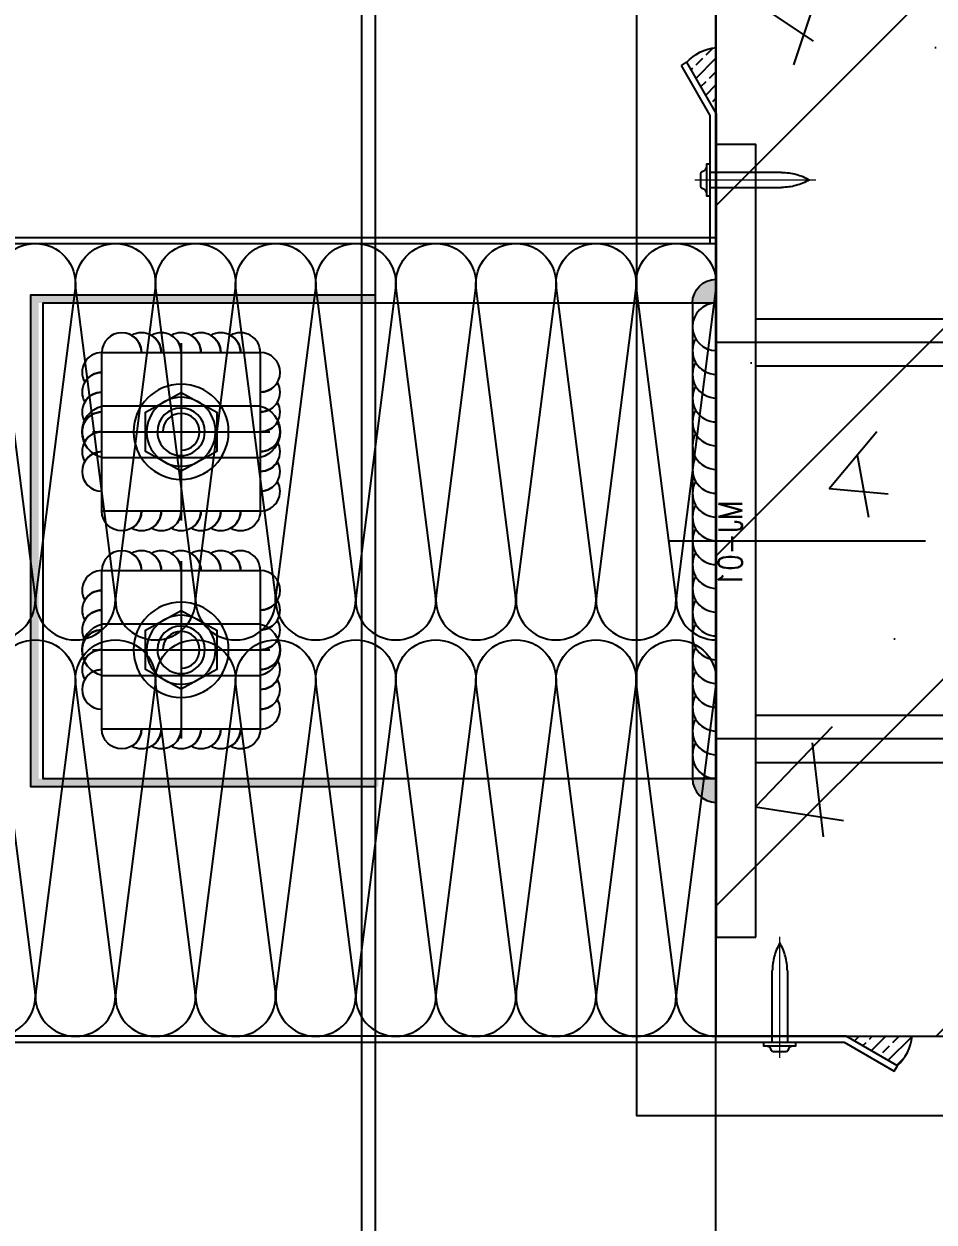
# Model space of a CAD drawing. Extents: x 6843040 to 15500510, y -6507076 to -4940511.
# Drawn here: x 7651778 to 7652007.8, y -6168530.8 to -6168228.5 of the extents above; entities that cross this region are included whole.
import ezdxf
from ezdxf.enums import TextEntityAlignment as Align

# ---------------------------------------------------------------- set-up
doc = ezdxf.new("R2010")
doc.units = 0
doc.header["$LTSCALE"] = 1000
doc.header["$MEASUREMENT"] = 0
for name, pattern in [('ACAD_ISO04W100', [30.5, 24, -3, 0.5, -3]), ('CENTER', [50.800000000000004, 31.75, -6.35, 6.35, -6.35]), ('DOTE', [2.4200000000000004, 2, -0.2, 0.02, -0.2]), ('HIDDEN', [0.375, 0.25, -0.125])]:
    doc.linetypes.add(name, pattern=pattern)
for name, color, linetype in [('DOTE', 8, 'DOTE'), ('E_LINE_1', 1, 'Continuous'), ('GC', 3, 'Continuous'), ('LT-dim 1', 3, 'Continuous'), ('LT-dim 2', 253, 'Continuous'), ('LT-dim 4', 253, 'Continuous'), ('LT-dim 5', 3, 'Continuous'), ('LT-dim 50', 253, 'Continuous'), ('LT-Fill-玻璃1', 14, 'Continuous'), ('LT-中线', 6, 'Continuous'), ('LT-文字标注', 7, 'Continuous'), ('LT-焊缝', 1, 'Continuous'), ('LT-铝板', 31, 'Continuous'), ('PUB_HATCH', 8, 'Continuous'), ('Q02中线', 3, 'Continuous'), ('Q03轴线', 1, 'ACAD_ISO04W100'), ('Q08虚线', 75, 'HIDDEN'), ('Q09辅材', 31, 'Continuous'), ('WELDING', 1, 'Continuous'), ('实体', 7, 'Continuous'), ('批荡层', 213, 'Continuous'), ('紧固件', 40, 'Continuous')]:
    doc.layers.add(name, color=color, linetype=linetype)
doc.styles.add('LT-文字标注', font='romans.shx', dxfattribs={"width": 0.8, "bigfont": 'gbhzfs.shx'})

# ---------------------------------------------------------------- blocks, each defined once
blk = doc.blocks.new('LT-BLK-20220127160324', base_point=(-28533.22878983965, -2765.200322864111))
at = {"color": 1, "linetype": 'ACAD_ISO04W100', "ltscale": 0.4}
for p, q in [((-28777.79650946474, -2715.166449711192), (-28533.22878983943, -2715.166449711192)), ((-28521.34176281607, -2765.200322864112), (-28586.01604931476, -2765.200322864112)), ((-28777.79650946474, -2815.200322864112), (-28533.22878983943, -2815.200322864112))]:
    blk.add_line(p, q, dxfattribs=at)
at = {"layer": 'GC', "color": 3}
blk.add_lwpolyline([(-28543.22878983943, -2865.200322864112), (-28543.22878983943, -2665.200322864112), (-28533.22878983943, -2665.200322864112), (-28533.22878983943, -2865.200322864112)], close=True, dxfattribs=at)
for points in [[(-28543.22878983943, -2709.166449711192), (-28768.22878983943, -2709.166449711192)], [(-28768.22878983943, -2709.166449711192), (-28768.22878983943, -2733.166449711192), (-28708.22878983943, -2733.166449711192), (-28708.22878983943, -2721.166449711192)], [(-28543.22878983943, -2809.200322864112), (-28768.22878983943, -2809.200322864112)], [(-28768.22878983943, -2809.200322864112), (-28768.22878983943, -2833.200322864112), (-28708.22878983943, -2833.200322864112), (-28708.22878983943, -2821.200322864112)]]:
    blk.add_lwpolyline(points, dxfattribs=at)
at = {"layer": 'GC', "ltscale": 3}
for points in [[(-28768.22878983943, -2721.166449711192), (-28543.22878983943, -2721.166449711192)], [(-28768.22878983943, -2821.200322864112), (-28543.22878983943, -2821.200322864112)]]:
    blk.add_lwpolyline(points, dxfattribs=at)
at = {"layer": 'LT-文字标注', "style": 'LT-文字标注', "width": 0.8}
blk.add_text('MJ-01', height=6, rotation=270, dxfattribs=at).set_placement((-28541.59687122377, -2776.851695046294), align=Align.BOTTOM_RIGHT)
blk = doc.blocks.new('LT-BLK-20230912092320', base_point=(26757.03690911889, -59640.51827964919))
at = {"layer": 'GC', "elevation": -7.885113618080002e-10}
blk.add_lwpolyline([(26737.03690921515, -59620.51827953071), (26737.03690904239, -59660.51827953071), (26777.03690904239, -59660.51827970371), (26777.03690921515, -59620.51827970371)], close=True, dxfattribs=at)
at = {"layer": 'LT-焊缝', "elevation": -7.885113618080002e-10}
for points in [[(26737.03690950568, -59620.51827953071, -0.5773502691896255), (26744.53690952441, -59616.18815254423, 0.267949192431045), (26742.03690950568, -59620.51827955234, -0.5773502691896255), (26749.53690952441, -59616.18815256585, 0.267949192431045), (26747.03690950568, -59620.51827957396, -0.5773502691896255), (26754.53690952441, -59616.18815258748, 0.267949192431045), (26752.03690950568, -59620.51827959558, -0.5773502691896255), (26759.53690952441, -59616.1881526091, 0.267949192431045), (26757.03690950568, -59620.51827961721, -0.5773502691896255), (26764.53690952441, -59616.18815263073, 0.267949192431045), (26762.03690950568, -59620.51827963883, -0.9999999999999999), (26772.03690950568, -59620.51827968208, -0.9999999999999999)], [(26737.03690904239, -59660.51827953071, -0.5773502691896255), (26732.70678205587, -59653.01827951201, 0.2679491924310612), (26737.03690906399, -59655.51827953071, -0.5773502691896255), (26732.70678207746, -59648.01827951201, 0.2679491924310612), (26737.03690908558, -59650.51827953071, -0.5773502691896255), (26732.70678209906, -59643.01827951201, 0.2679491924310612), (26737.03690910718, -59645.51827953071, -0.5773502691896255), (26732.70678212065, -59638.01827951201, 0.2679491924310612), (26737.03690912877, -59640.51827953071, -0.5773502691896255), (26732.70678214225, -59633.01827951201, 0.2679491924310612), (26737.03690915037, -59635.51827953071, -0.5773502691896255), (26732.70678216384, -59628.01827951201, 0.2679491924310612), (26737.03690917196, -59630.51827953071, -0.9999999999999999), (26737.03690921515, -59620.51827953071, -0.9999999999999999)], [(26777.03690933269, -59660.51827970371, 0.5773502691896255), (26781.36703631917, -59653.01827968498, -0.267949192431045), (26777.03690931106, -59655.51827970371, 0.5773502691896255), (26781.36703629755, -59648.01827968498, -0.267949192431045), (26777.03690928944, -59650.51827970371, 0.5773502691896255), (26781.36703627592, -59643.01827968498, -0.267949192431045), (26777.03690926782, -59645.51827970371, 0.5773502691896255), (26781.3670362543, -59638.01827968498, -0.267949192431045), (26777.03690924619, -59640.51827970371, 0.5773502691896255), (26781.36703623267, -59633.01827968498, -0.267949192431045), (26777.03690922457, -59635.51827970371, 0.5773502691896255), (26781.36703621105, -59628.01827968498, -0.267949192431045), (26777.03690920294, -59630.51827970371, 0.9999999999999999), (26777.03690915969, -59620.51827970371, 0.9999999999999999)], [(26777.03690933269, -59660.51827970371, -0.5773502691896255), (26769.53690931396, -59664.84840669019, 0.2679491924310453), (26772.03690933269, -59660.51827968208, -0.5773502691896255), (26764.53690931396, -59664.84840666856, 0.2679491924310453), (26767.03690933269, -59660.51827966046, -0.5773502691896255), (26759.53690931396, -59664.84840664694, 0.2679491924310453), (26762.03690933269, -59660.51827963883, -0.5773502691896255), (26754.53690931396, -59664.84840662531, 0.2679491924310453), (26757.03690933269, -59660.51827961721, -0.5773502691896255), (26749.53690931396, -59664.84840660369, 0.2679491924310453), (26752.03690933269, -59660.51827959558, -0.5773502691896255), (26744.53690931396, -59664.84840658207, 0.2679491924310453), (26747.03690933269, -59660.51827957396, -0.9999999999999999), (26737.03690933269, -59660.51827953071, -0.9999999999999999)]]:
    blk.add_lwpolyline(points, format="xyb", dxfattribs=at)
at = {"layer": 'Q02中线'}
for centre, start, end in [((26757.03690912202, -59622.24172785112), 14.85003435053644, 165.1499661307899), ((26757.03690912202, -59658.79483164779), 194.8500338692101, 345.1499656494636)]:
    blk.add_arc(centre, 6.724602048390796, start, end, dxfattribs=at)
at = {"layer": 'Q03轴线', "ltscale": 0.2, "elevation": -7.885113618080002e-10}
for points in [[(26757.036909285, -59618.1217996455), (26757.03690889757, -59662.91475964852)], [(26734.64040912222, -59640.5182794533), (26779.43340911996, -59640.51827977367)]]:
    blk.add_lwpolyline(points, dxfattribs=at)
at = {"layer": 'Q08虚线', "ltscale": 20}
for p, q in [((26750.53690894181, -59660.51827952204), (26750.53690911457, -59620.51827952204)), ((26763.53690911457, -59620.51827965277), (26763.53690894181, -59660.51827965277))]:
    blk.add_line(p, q, dxfattribs=at)
at = {"layer": 'Q09辅材', "elevation": -7.885113618080002e-10}
for points in [[(26757.03690918069, -59628.51827964701, -1), (26757.03690907685, -59652.51827964701, -1), (26757.03690918069, -59628.51827964701, -1)], [(26757.03690916672, -59631.82003763832, -1), (26757.03690909129, -59649.2165216557, -1), (26757.03690916672, -59631.82003763832, -1)], [(26757.03690915462, -59634.51827964701, -1), (26757.03690910293, -59646.51827964701, -1), (26757.03690915462, -59634.51827964701, -1)], [(26761.6869091196, -59640.51827967457, -2.414213553180824), (26757.03690911923, -59635.8682796485, -2.414213553180824)]]:
    blk.add_lwpolyline(points, format="xyb", dxfattribs=at)
blk.add_lwpolyline([(26766.96190912556, -59640.51827970484), (26761.99940918852, -59631.51827968336), (26752.0744091915, -59631.51827960318), (26747.11190911662, -59640.51827955193), (26752.07440902432, -59649.51827958828), (26761.99940908095, -59649.51827966846), (26766.96190912556, -59640.51827970484)], dxfattribs=at)
blk = doc.blocks.new('LT-BLK-20240910174306', base_point=(-5314322.416525414, -274178.3343760101))
at = {"layer": 'LT-Fill-玻璃1'}
h = blk.add_hatch(dxfattribs=at)
h.set_pattern_fill('DOTS', color=8, scale=0.5)
h.set_pattern_definition([(0, (-5830511.421830405, -915288.5849964796), (0.396875, 0.79375), [0, -0.79375])])
h.paths.add_polyline_path([(-5314418.416507781, -274118.3349154486), (-5314418.416507781, -274116.3349156078), (-5314505.514428652, -274116.3340869455), (-5314505.514428652, -274240.3340869455), (-5314417.691559562, -274240.3349221753), (-5314417.691559562, -274238.334922175), (-5314503.514428652, -274238.3340869455), (-5314503.514428652, -274118.3340869455)])
at = {"layer": 'WELDING'}
h = blk.add_hatch(color=256, dxfattribs=at)
h.dxf.hatch_style = 1
edge = h.paths.add_edge_path()
edge.add_line((-5314332.416525424, -274112.3343760101), (-5314332.416525424, -274118.3343760101))
edge.add_line((-5314332.416525424, -274118.3343760101), (-5314338.416525424, -274118.3343760101))
edge.add_arc((-5314332.416525424, -274118.3343760101), 6, 90, 180, ccw=False)
h = blk.add_hatch(color=256, dxfattribs=at)
h.dxf.hatch_style = 1
edge = h.paths.add_edge_path()
edge.add_line((-5314332.416525424, -274244.3343760101), (-5314332.416525424, -274238.3343760101))
edge.add_line((-5314332.416525424, -274238.3343760101), (-5314338.416525424, -274238.3343760101))
edge.add_arc((-5314332.416525424, -274238.3343760101), 6, 180, 270)
at = {"layer": 'GC'}
blk.add_line((-5314338.416525424, -274118.3343760101), (-5314338.416525424, -274238.3343760101), dxfattribs=at)
at = {"layer": 'GC', "elevation": -1.386131914957855e-08}
blk.add_lwpolyline([(-5314332.416525415, -274238.3343760098), (-5314332.416525415, -274118.3343760098), (-5314502.416525414, -274118.3343760101), (-5314502.416525414, -274238.3343760101)], close=True, dxfattribs=at)
at = {"layer": 'LT-dim 2', "color": 8, "elevation": -2.790833495017775e-08}
blk.add_lwpolyline([(-5314418.416507781, -274116.3349156564), (-5314505.514428652, -274116.3340869455), (-5314505.514428652, -274240.3340869455), (-5314418.416507781, -274240.329905626)], dxfattribs=at)
at = {"layer": 'LT-dim 5', "color": 1}
for centre, start in [((-5314332.416525424, -274124.3343760101), 90), ((-5314332.416525424, -274130.3343760101), 149.9999999555982), ((-5314332.416525424, -274136.3343760101), 149.9999999555982), ((-5314332.416525424, -274142.3343760101), 149.9999999555982), ((-5314332.416525424, -274148.3343760101), 149.9999999555982), ((-5314332.416525424, -274154.3343760101), 149.9999999555982), ((-5314332.416525424, -274160.3343760101), 149.9999999555982), ((-5314332.416525424, -274166.3343760101), 149.9999999555982), ((-5314332.416525424, -274172.3343760101), 149.9999999555982), ((-5314332.416525424, -274178.3343760101), 149.9999999555982), ((-5314332.416525424, -274184.3343760101), 149.9999999555982), ((-5314332.416525424, -274190.3343760101), 149.9999999555982), ((-5314332.416525424, -274196.3343760101), 149.9999999555982), ((-5314332.416525424, -274202.3343760101), 149.9999999555982), ((-5314332.416525424, -274208.3343760101), 149.9999999555982), ((-5314332.416525424, -274214.3343760101), 149.9999999555982), ((-5314332.416525424, -274220.3343760101), 149.9999999555982), ((-5314332.416525424, -274226.3343760101), 149.9999999555982), ((-5314332.416525424, -274232.3343760101), 149.9999999555982)]:
    blk.add_arc(centre, 6, start, 270, dxfattribs=at)
at = {"layer": 'WELDING'}
for points in [[(-5314332.416525424, -274112.3343760101), (-5314332.416525424, -274118.3343760101), (-5314338.416525424, -274118.3343760101, -0.414213562373094)], [(-5314332.416525424, -274244.3343760101), (-5314332.416525424, -274238.3343760101), (-5314338.416525424, -274238.3343760101, 0.414213562373094)]]:
    blk.add_lwpolyline(points, format="xyb", close=True, dxfattribs=at)
at = {"layer": 'LT-dim 4', "xscale": -1, "rotation": 90}
for p in [(-5314467.514428904, -274150.8334533597, -1.464980462602498e-08), (-5314467.514428504, -274205.8347208475, -1.464980462602498e-08)]:
    blk.add_blockref('LT-BLK-20230912092320', p, dxfattribs=at)
at = {"layer": 'LT-dim 50', "xscale": -1}
blk.add_blockref('LT-BLK-20220127160324', (-5314332.416525414, -274178.3343760101), dxfattribs=at)
blk = doc.blocks.new('LT-BLK-20230218091845', base_point=(395239.0870920994, 252820.6931667216))
at = {"layer": 'LT-Fill-玻璃1'}
h = blk.add_hatch(dxfattribs=at)
h.set_pattern_fill('ANSI33', color=8, scale=0.75, style=0)
h.set_pattern_definition([(45, (0, 0), (-3.367596045400933, 3.367596045400933), []), (45, (3.3675975, 0), (-3.367596045400933, 3.367596045400933), [2.38125, -1.190625])])
edge = h.paths.add_edge_path()
edge.add_line((395239.0870920995, 252820.6931667213), (395252.0774720158, 252813.1931673797))
edge.add_arc((395244.3931078882, 252821.7790310139), 11.52243491589128, 311.8286027163969, 333.210536880252)
edge.add_arc((395244.3931078868, 252821.7790310151), 11.5224349176311, 333.2105368778266, 354.5924710384851)
edge.add_line((395255.8642632413, 252820.6931667213), (395239.0870920995, 252820.6931667213))
at = {"layer": 'LT-dim 5'}
blk.add_arc((395244.3931078864, 252821.7790310152), 11.52243491803174, 311.8286027185239, 354.5924710385319, dxfattribs=at)
blk = doc.blocks.new('LT-BLK-20240528163730', base_point=(-326528.041295993, 67956.2288645505))
at = {"layer": 'LT-中线'}
for p, q in [((-326529.3292597717, 67957.08914607074), (-326536.8292591135, 67944.09876615429)), ((-326535.3292591935, 67943.66857168314), (-326528.041295993, 67956.2288645505)), ((-326528.041295993, 67956.2288645505), (-326529.3292597717, 67957.08914607074)), ((-326536.8292591936, 67944.0987660157), (-326536.8292591936, 67911.33901212143)), ((-326535.3292591936, 67911.33901212143), (-326535.3292591936, 67943.66857168308))]:
    blk.add_line(p, q, dxfattribs=at)
at = {"layer": 'LT-Fill-玻璃1', "rotation": 90.00000000172149}
blk.add_blockref('LT-BLK-20230218091845', (-326536.8292591136, 67944.00837725072), dxfattribs=at)
blk = doc.blocks.new('sd425')
at = {"layer": '实体', "color": 1, "linetype": 'CENTER', "lineweight": 18}
blk.add_line((-0.04871903290131741, 3.919735350630617), (-0.04871903290131741, -26.61543915394304), dxfattribs=at)
at = {"layer": '紧固件', "color": 40}
blk.add_lwpolyline([(3.999196224301613, 0), (-3.999196224302068, 0), (-3.999196224302068, 0.9847774869713248), (3.999196224301613, 0.9847774869713248)], close=True, dxfattribs=at)
blk.add_lwpolyline([(-3.499196862180725, 0.9847774869713248, 0.3424338655934447), (-2.045032946706215, 2.106657444610164, -0.3502208192078309), (-1.560311641547742, 2.475888729230292), (1.566701022911275, 2.475888729230292, -0.3419987131197174), (2.050224319064, 2.100115896151237, 0.3485554434816476), (3.500794207520812, 0.9847774869713248)], format="xyb", dxfattribs=at)
at = {"layer": '紧固件', "color": 40, "linetype": 'HIDDEN', "ltscale": 2}
blk.add_lwpolyline([(1.86725199659395, 0), (1.86725199659395, -17.99662005964638, -0.1316415762669058), (-0.04392699687832646, -24.99357617320015, -0.1315314132238364), (-1.932731718799914, -17.99662005964615), (-1.932743155576645, 0)], format="xyb", dxfattribs=at)
blk = doc.blocks.new('LT-BLK-20240528163734', base_point=(-326528.041295993, 67956.2288645505))
at = {"rotation": 270}
blk.add_blockref('sd425', (-326535.3292591936, 67927.35857025624), dxfattribs=at)
at = {"layer": 'LT-dim 50'}
blk.add_blockref('LT-BLK-20240528163730', (-326528.041295993, 67956.2288645505), dxfattribs=at)
blk = doc.blocks.new('LT-BLK-20240910180156', base_point=(-5314482.16671394, -280328.3343760425, -1.386131914957855e-08))
at = {"layer": 'GC', "color": 8, "linetype": 'HIDDEN', "ltscale": 20}
blk.add_line((-5314421.916507782, -281849.0336838491), (-5314421.916507783, -279857.6363848509), dxfattribs=at)
at = {"layer": 'LT-dim 1'}
for points in [[(-5314514.41731522, -281603.3343759984, 0.451718), (-5314504.386725914, -281592.0744159984), (-5314514.336736594, -281514.5943759984, -0.451718), (-5314504.30616023, -281503.3343759984, -0.451718), (-5314494.275570924, -281514.5943759984), (-5314504.225594548, -281592.0744159984, 0.451718), (-5314494.195005241, -281603.3343759984, 0.451718), (-5314484.164415935, -281592.0744159984), (-5314494.114426616, -281514.5943759984, -0.451718), (-5314484.083850252, -281503.3343759984, -0.451718), (-5314474.053260946, -281514.5943759984), (-5314484.003284569, -281592.0744159984, 0.451718), (-5314473.972695263, -281603.3343759984, 0.451718), (-5314463.942105956, -281592.0744159984), (-5314473.892116638, -281514.5943759984, -0.451718), (-5314463.861540274, -281503.3343759984, -0.451718), (-5314453.830950967, -281514.5943759984), (-5314463.78097459, -281592.0744159984, 0.451718), (-5314453.750385284, -281603.3343759984, 0.451718), (-5314443.719795979, -281592.0744159984), (-5314453.669806659, -281514.5943759984, -0.451718), (-5314443.639230295, -281503.3343759984, -0.451718), (-5314433.608640989, -281514.5943759984), (-5314443.558664612, -281592.0744159984, 0.451718), (-5314433.528075306, -281603.3343759984, 0.451718), (-5314423.497486, -281592.0744159984), (-5314433.447496681, -281514.5943759984, -0.451718), (-5314423.416920317, -281503.3343759984, -0.451718), (-5314413.386331011, -281514.5943759984), (-5314423.336354634, -281592.0744159984, 0.451718), (-5314413.305765328, -281603.3343759984, 0.451718), (-5314403.275176021, -281592.0744159984), (-5314413.225186703, -281514.5943759984, -0.451718), (-5314403.194610339, -281503.3343759984, -0.451718), (-5314393.164021032, -281514.5943759984), (-5314403.114044655, -281592.0744159984, 0.451718), (-5314393.083455349, -281603.3343759984, 0.451718), (-5314383.052866044, -281592.0744159984), (-5314393.002876724, -281514.5943759984, -0.451718), (-5314382.97230036, -281503.3343759984, -0.451718), (-5314372.941711054, -281514.5943759984), (-5314382.891734677, -281592.0744159984, 0.451718), (-5314372.861145371, -281603.3343759984, 0.451718), (-5314362.830556065, -281592.0744159984), (-5314372.780566745, -281514.5943759984, -0.451718), (-5314362.749990382, -281503.3343759984, -0.451718), (-5314352.719401076, -281514.5943759984), (-5314362.669424699, -281592.0744159984, 0.451718), (-5314352.638835393, -281603.3343759984, 0.451718), (-5314342.608246086, -281592.0744159984), (-5314352.558256768, -281514.5943759984, -0.451718), (-5314342.527680404, -281503.3343759984, -0.451718), (-5314332.497091097, -281514.5943759984), (-5314342.44711472, -281592.0744159984, 0.451718), (-5314332.416525414, -281603.3343759984)], [(-5314514.41731522, -281703.3343759984, 0.451718), (-5314504.386725914, -281692.0744159984), (-5314514.336736594, -281614.5943759984, -0.451718), (-5314504.30616023, -281603.3343759984, -0.451718), (-5314494.275570924, -281614.5943759984), (-5314504.225594548, -281692.0744159984, 0.451718), (-5314494.195005241, -281703.3343759984, 0.451718), (-5314484.164415935, -281692.0744159984), (-5314494.114426616, -281614.5943759984, -0.451718), (-5314484.083850252, -281603.3343759984, -0.451718), (-5314474.053260946, -281614.5943759984), (-5314484.003284569, -281692.0744159984, 0.451718), (-5314473.972695263, -281703.3343759984, 0.451718), (-5314463.942105956, -281692.0744159984), (-5314473.892116638, -281614.5943759984, -0.451718), (-5314463.861540274, -281603.3343759984, -0.451718), (-5314453.830950967, -281614.5943759984), (-5314463.78097459, -281692.0744159984, 0.451718), (-5314453.750385284, -281703.3343759984, 0.451718), (-5314443.719795979, -281692.0744159984), (-5314453.669806659, -281614.5943759984, -0.451718), (-5314443.639230295, -281603.3343759984, -0.451718), (-5314433.608640989, -281614.5943759984), (-5314443.558664612, -281692.0744159984, 0.451718), (-5314433.528075306, -281703.3343759984, 0.451718), (-5314423.497486, -281692.0744159984), (-5314433.447496681, -281614.5943759984, -0.451718), (-5314423.416920317, -281603.3343759984, -0.451718), (-5314413.386331011, -281614.5943759984), (-5314423.336354634, -281692.0744159984, 0.451718), (-5314413.305765328, -281703.3343759984, 0.451718), (-5314403.275176021, -281692.0744159984), (-5314413.225186703, -281614.5943759984, -0.451718), (-5314403.194610339, -281603.3343759984, -0.451718), (-5314393.164021032, -281614.5943759984), (-5314403.114044655, -281692.0744159984, 0.451718), (-5314393.083455349, -281703.3343759984, 0.451718), (-5314383.052866044, -281692.0744159984), (-5314393.002876724, -281614.5943759984, -0.451718), (-5314382.97230036, -281603.3343759984, -0.451718), (-5314372.941711054, -281614.5943759984), (-5314382.891734677, -281692.0744159984, 0.451718), (-5314372.861145371, -281703.3343759984, 0.451718), (-5314362.830556065, -281692.0744159984), (-5314372.780566745, -281614.5943759984, -0.451718), (-5314362.749990382, -281603.3343759984, -0.451718), (-5314352.719401076, -281614.5943759984), (-5314362.669424699, -281692.0744159984, 0.451718), (-5314352.638835393, -281703.3343759984, 0.451718), (-5314342.608246086, -281692.0744159984), (-5314352.558256768, -281614.5943759984, -0.451718), (-5314342.527680404, -281603.3343759984, -0.451718), (-5314332.497091097, -281614.5943759984), (-5314342.44711472, -281692.0744159984, 0.451718), (-5314332.416525414, -281703.3343759984)]]:
    blk.add_lwpolyline(points, format="xyb", dxfattribs=at)
at = {"layer": 'LT-中线'}
for p, q in [((-5314528.886784549, -281501.8346937557), (-5314332.416525414, -281501.8346937557)), ((-5314527.386784549, -281503.3346937548), (-5314332.416525414, -281503.3346937548))]:
    blk.add_line(p, q, dxfattribs=at)
blk.add_lwpolyline([(-5314329.436454128, -281703.3343759984), (-5314514.41731522, -281703.3343759984), (-5314514.41731522, -281723.3343759984), (-5314512.91731522, -281723.3343759984), (-5314512.91731522, -281704.8343759984), (-5314329.866648461, -281704.8343759984)], dxfattribs=at)
at = {"layer": 'LT-铝板'}
blk.add_line((-5314418.416507781, -281849.0336838489), (-5314418.416507782, -279857.6363848507), dxfattribs=at)
at = {"layer": 'LT-dim 1', "ltscale": 1000}
blk.add_blockref('LT-BLK-20240910174306', (-5314322.416525414, -281578.3343759984), dxfattribs=at)
at = {"layer": 'LT-dim 50', "xscale": -1}
blk.add_blockref('LT-BLK-20240528163734', (-5314341.204488615, -281458.4448413257), dxfattribs=at)
at = {"layer": 'LT-dim 50', "rotation": 270}
blk.add_blockref('LT-BLK-20240528163734', (-5314287.526672985, -281712.1223391991), dxfattribs=at)

msp = doc.modelspace()

# ---------------------------------------------------------------- hatches: boundary and pattern name
at = {"layer": 'PUB_HATCH'}
h = msp.add_hatch(dxfattribs=at)
h.set_pattern_fill('钢筋混凝土', color=256, scale=25, style=0)
h.set_pattern_definition([(45, (3825, 3999.999999994412), (-44.19417382415921, 44.19417382415922), []), (49.99999999999999, (3825, 3999.999999994412), (179.3150456501884, -15.68803374564878), [18.75, -206.25]), (355, (3825, 3999.999999994412), (-34.68783340325, 188.048033425003), [15, -165]), (100.4514, (3839.942920000292, 3998.692664994858), (144.6273454285054, 172.3598855152384), [15.9350475, -175.285528]), (46.18420000000002, (3825, 4049.999999994412), (266.8102621564111, -41.37975358225452), [28.12499999999998, -309.3749999999997]), (96.6356, (3847.234186249785, 4046.551673244685), (233.6656763871758, 243.5294677251104), [23.902572, -262.92825]), (351.1842, (3825, 4049.999999994412), (233.6654862834068, 243.5296502313311), [22.5, -247.5]), (21, (3850, 4037.499999994412), (149.2267630296154, -100.6547226663347), [18.75, -206.25]), (326.0000000000001, (3850, 4037.499999994412), (60.82883298039543, 181.2875112617133), [15, -165]), (71.4514, (3862.435558250174, 4029.112098494545), (210.0556571453725, 80.6326241774881), [15.9350475, -175.285528]), (37.50000000000001, (3825, 3999.999999994412), (3.039963829322667, 83.22346345782788), [0, -163, 0, -167.5, 0, -165.625]), (7.499999999999999, (3825, 3999.999999994412), (65.76738436053715, 98.60292797059006), [0, -95.5, 0, -159.25, 0, -63.125]), (327.5, (3769.25, 3999.999999994412), (133.4556090431022, -5.638717933594939), [0, -62.5, 0, -195, 0, -258.75]), (317.5, (3744.25, 3999.999999994412), (145.7965423355966, 25.02624558307943), [0, -81.25, 0, -129.5, 0, -183.75])])
h.paths.add_polyline_path([(7651952.694658224, -6166783.889315872), (7651952.694658224, -6168483.889315872), (7652452.694658224, -6168483.889315872), (7652452.694658224, -6167113.889315872), (7652986.679203224, -6167113.889315872), (7652986.679203224, -6166983.889315872), (7652152.694658224, -6166983.889315872), (7652152.694658224, -6166783.889315872)])

# ---------------------------------------------------------------- linework, layer by layer
at = {"layer": 'DOTE', "ltscale": 0.25}
msp.add_line((7651952.694658224, -6180726.673791605), (7651952.694658224, -6152883.889315866), dxfattribs=at)
at = {"layer": 'E_LINE_1'}
msp.add_lwpolyline([(7651952.694658224, -6166783.889315872), (7651952.694658224, -6168483.889315872), (7652452.694658224, -6168483.889315872), (7652452.694658224, -6167113.889315872), (7652986.679203224, -6167113.889315872), (7652986.679203224, -6166983.889315872), (7652152.694658224, -6166983.889315872), (7652152.694658224, -6166783.889315872), (7651952.694658224, -6166783.889315872)], dxfattribs=at)
at = {"layer": '批荡层'}
msp.add_lwpolyline([(7652986.679203224, -6166963.889315872), (7652172.694658224, -6166963.889315872), (7652172.694658224, -6166763.889315872), (7651932.694658224, -6166763.889315872), (7651932.694658224, -6168503.889315872), (7652472.694658224, -6168503.889315872), (7652472.694658224, -6167133.889315872), (7652986.679203224, -6167133.889315872)], dxfattribs=at)

# ---------------------------------------------------------------- block references
at = {"layer": 'LT-dim 1', "ltscale": 1000}
msp.add_blockref('LT-BLK-20240910180156', (7651803.054738375, -6167108.889315916, -1.386131914957855e-08), dxfattribs=at)

doc.saveas('drawing.dxf')
